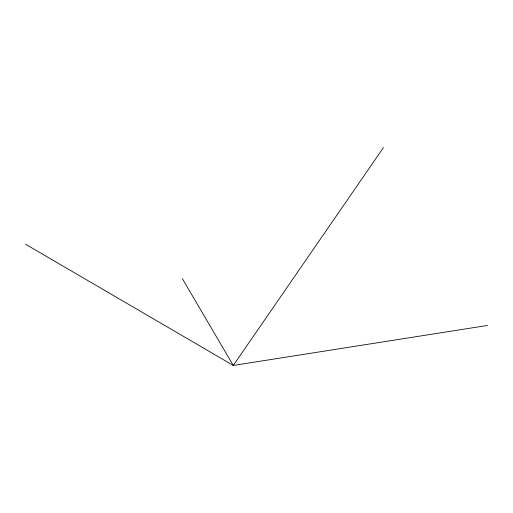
<?xml version="1.0" encoding="UTF-8"?>
<svg xmlns="http://www.w3.org/2000/svg" width="513" height="513" viewBox="0 0 513 513"><rect width="100%" height="100%" fill="white"/><g stroke="black" fill="none" stroke-linecap="round" stroke-linejoin="round"><path stroke-width="0.77" d="M383.474 147.552L233.28 365.448L25.65 244.284M487.35 325.473L233.28 365.448L182.352 278.662"/></g></svg>
